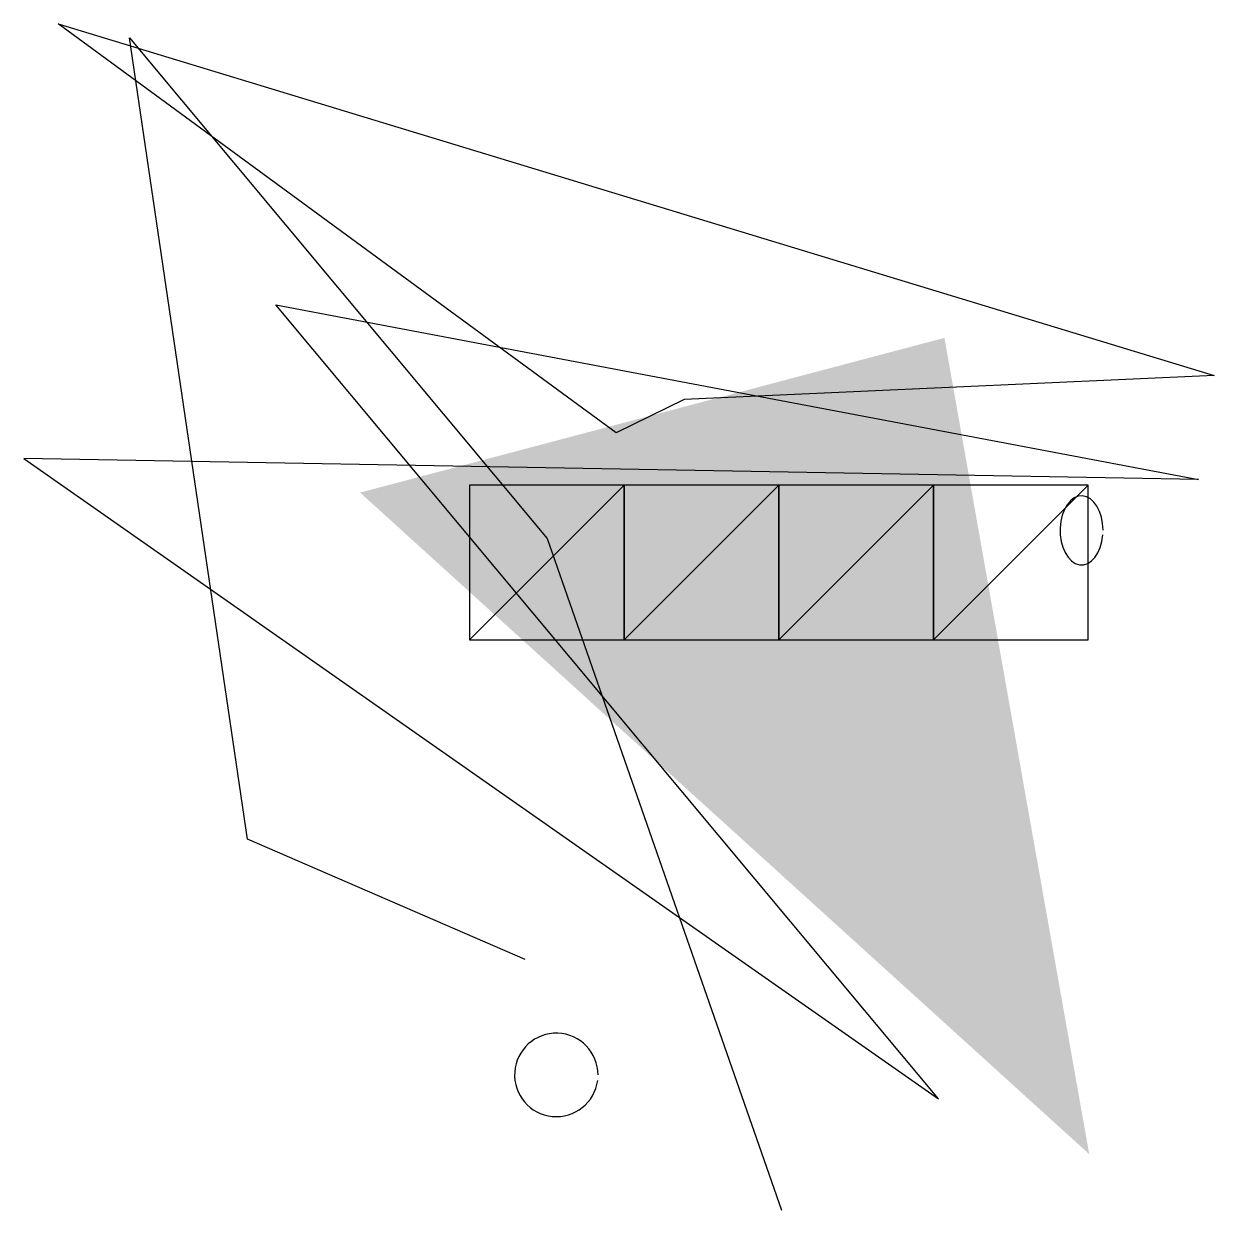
# Model space of a CAD drawing. Header units: centimetres. Extents: x -2.88 to 4.81, y -3.69 to 3.98.
import ezdxf

# ---------------------------------------------------------------- set-up
doc = ezdxf.new("R2010")
doc.units = ezdxf.units.CM

# ---------------------------------------------------------------- blocks, each defined once
blk = doc.blocks.new('B0')
blk.add_arc((-0.8301, 0.5882, 0.7767), 0.2698, 0, 712.41318)

msp = doc.modelspace()

# ---------------------------------------------------------------- linework, layer by layer
msp.add_polyline3d([(0.3598, -2.0669, -3.2059), (-1.4375, -1.2889, -2.3824), (-2.1986, 3.8927, 0.772), (0.5003, 0.6536, 3.8662), (2.0155, -3.689, -0.6962)])
for points in [[(-2.6597, 3.9824, 0.497), (4.8142, 1.7073, 3.8863), (1.3864, 1.5525, -1.5402), (0.9468, 1.3378, -2.3711)], [(3.0317, -2.9694, 3.5365), (-1.2524, 2.1651, -3.6299), (4.713, 1.035, 2.2271), (-2.8828, 1.1724, 0.8087)], [(0, 0), (1, 0), (1, 1)], [(0, 0), (1, 1), (0, 1)], [(1, 0), (2, 0), (2, 1)], [(1, 0), (2, 1), (1, 1)], [(2, 0), (3, 0), (3, 1)], [(2, 0), (3, 1), (2, 1)], [(3, 0), (4, 0), (4, 1)], [(3, 0), (4, 1), (3, 1)]]:
    msp.add_3dface(points)
at = {"layer": 'B'}
msp.add_solid([(4.0062, -3.3267), (-0.7085, 0.9511), (3.0701, 1.9516)], dxfattribs=at)

# ---------------------------------------------------------------- block references
at = {"xscale": 0.5150236345563337, "yscale": 0.8279973127437943, "zscale": 0.9936749988239653}
msp.add_blockref('B0', (4.384, 0.2202, 3.5163), dxfattribs=at)
msp.add_blockref('B0', (1.3906, -3.4024, -0.8651))

doc.saveas('drawing.dxf')
